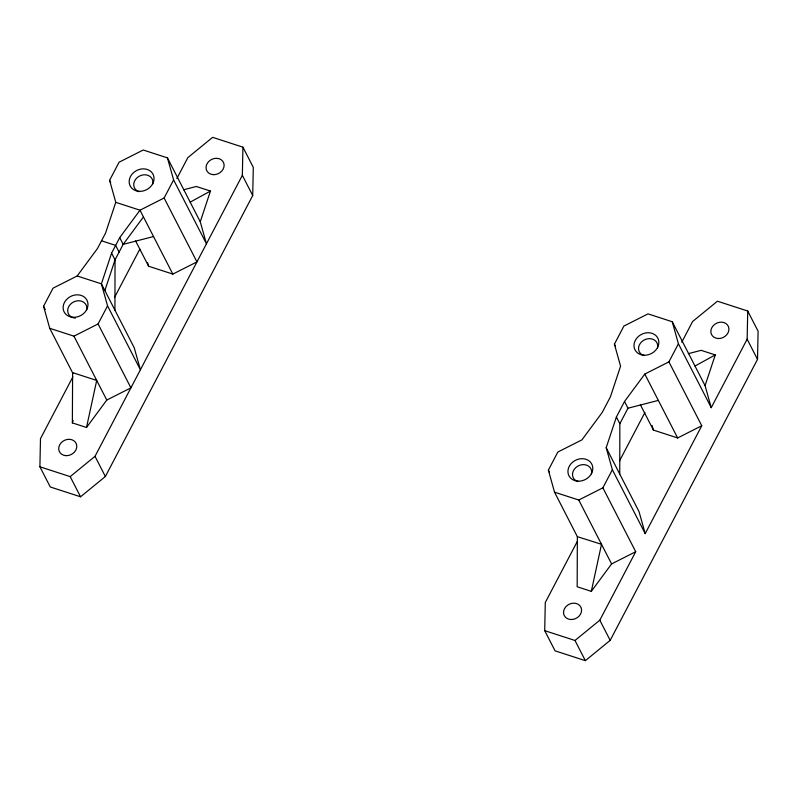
<?xml version="1.0" encoding="UTF-8"?>
<svg xmlns="http://www.w3.org/2000/svg" width="798" height="798" viewBox="0 0 798 798"><rect width="100%" height="100%" fill="white"/><g stroke="black" fill="none" stroke-linecap="round" stroke-linejoin="round"><path stroke-width="1.2" d="M114.932 310.183L115.042 259.859L111.59 253.136L119.71 237.634L139.999 210.203L164.119 198.004L173.605 179.909L167.44 157.874L143.211 150.014L119.092 162.213L109.605 180.298L115.77 202.333L105.575 233.046L97.456 248.547L77.157 275.978L53.037 288.178L43.561 306.262L49.725 328.297L72.937 373.464M619.737 474.042L619.846 423.718L616.385 416.995L624.515 401.494L644.804 374.062L668.924 361.863L678.41 343.778L672.245 321.744L648.016 313.873L623.886 326.073L614.41 344.167L620.575 366.202L610.38 396.905L602.251 412.406L581.961 439.838L557.842 452.037L548.366 470.132L554.53 492.166L577.353 536.665L577.173 586.759L591.308 591.348L611.597 563.917L635.717 551.717L602.879 487.827L612.365 469.743L606.191 447.708L616.385 416.995M72.369 422.9L72.608 372.616L96.708 380.437L86.503 427.489L72.369 422.9L73.157 420.536M176.847 178.572L187.829 157.635L212.637 137.336L242.931 147.171L253.295 167.351L252.717 195.51L105.376 476.506L80.558 496.795L50.274 486.97L39.9 466.79L40.489 438.631L72.847 376.925M39.9 466.79L70.184 476.625L95.012 456.326L242.343 175.331L242.931 147.171M681.801 342.143L692.624 321.494L717.442 301.205L747.726 311.03L758.1 331.21L757.511 359.369L610.181 640.365L585.363 660.664L555.069 650.829L544.705 630.649L545.293 602.5L577.203 541.623M678.41 343.778L711.247 407.668L747.147 339.19L747.726 311.03M591.308 591.348L601.512 544.306L577.353 536.665M111.59 253.136L101.396 283.839L107.56 305.873L140.398 369.763L134.224 347.729L101.396 283.839L77.157 275.978M104.847 290.572L115.042 259.859L123.171 244.358L143.46 216.926M173.605 179.909L206.443 243.809L200.268 221.774L210.463 191.061L196.328 186.473L183.54 189.794M711.247 407.668L705.073 385.634L715.267 354.92L701.133 350.332L688.335 353.664M49.725 328.297L73.955 336.167L98.074 323.958L107.56 305.873M114.443 297.584L139.869 249.096M619.846 423.718L627.976 408.217L658.34 400.406M619.537 460.895L644.934 412.456M544.705 630.649L574.989 640.485L599.807 620.196L635.717 551.717M612.365 469.743L645.203 533.623L701.761 425.753L668.924 361.863M86.503 427.489L106.792 400.057L130.912 387.848L98.074 323.958M190.193 202.153L210.463 191.061M694.998 366.013L715.267 354.92M135.59 240.896L148.608 266.233L172.837 274.093L196.956 261.894L164.119 198.004M640.355 404.686L653.412 430.092L677.642 437.952L701.761 425.753M554.53 492.166L578.759 500.027L602.879 487.827M153.535 236.547L123.171 244.358L119.71 237.634M115.77 202.333L139.999 210.203L172.837 274.093M101.516 240.797L115.65 245.385L119.102 252.108M747.147 339.19L757.511 359.369M672.245 321.744L705.073 385.634M644.804 374.062L677.642 437.952M614.41 344.167L615.537 346.372M624.515 401.494L627.976 408.217M606.191 447.708L639.028 511.598L645.203 533.623M578.759 500.027L611.597 563.917M548.366 470.132L549.493 472.336M599.807 620.196L610.181 640.365M574.989 640.485L585.363 660.664M242.343 175.331L252.717 195.51M167.44 157.874L200.268 221.774M109.605 180.298L110.732 182.503M73.955 336.167L106.792 400.057M43.561 306.262L45.257 309.574M95.012 456.326L105.376 476.506M70.184 476.625L80.558 496.795M652.106 425.444L653.412 430.092M147.63 262.751L148.608 266.233M643.816 355.569A9.915 8.339 -27.2 0 1 639.208 345.275A9.915 8.339 -27.2 0 1 650.899 338.741A9.915 8.339 -27.2 0 1 657.542 347.888M577.772 481.533A9.915 8.339 -27.2 0 1 573.163 471.239A9.915 8.339 -27.2 0 1 584.854 464.705A9.915 8.339 -27.2 0 1 591.498 473.862M75.341 318.113A9.915 8.339 -27.2 0 1 67.88 308.876A9.915 8.339 -27.2 0 1 79.241 300.756A9.915 8.339 -27.2 0 1 86.693 309.993M139.012 191.71A9.915 8.339 -27.2 0 1 134.413 181.415A9.915 8.339 -27.2 0 1 146.094 174.872A9.915 8.339 -27.2 0 1 152.747 184.029M718.05 338.512A9.327 7.85 -27.2 0 0 728.474 326.711A9.327 7.85 -27.2 0 0 713.133 325.803A9.327 7.85 -27.2 0 0 718.05 338.512M570.71 619.507A9.327 7.85 -27.2 0 0 581.134 607.717A9.327 7.85 -27.2 0 0 565.802 606.809A9.327 7.85 -27.2 0 0 570.71 619.507M643.886 355.2A12.828 10.793 -27.2 0 0 658.21 338.98A12.828 10.793 -27.2 0 0 637.133 337.734A12.828 10.793 -27.2 0 0 643.886 355.2M577.842 481.164A12.828 10.793 -27.2 0 0 592.166 464.945A12.828 10.793 -27.2 0 0 571.079 463.698A12.828 10.793 -27.2 0 0 577.842 481.164M73.037 317.305A12.828 10.793 -27.2 0 0 87.361 301.085A12.828 10.793 -27.2 0 0 66.274 299.829A12.828 10.793 -27.2 0 0 73.037 317.305M139.081 191.34A12.828 10.793 -27.2 0 0 153.416 175.121A12.828 10.793 -27.2 0 0 132.328 173.864A12.828 10.793 -27.2 0 0 139.081 191.34M213.246 174.642A9.327 7.85 -27.2 0 0 223.669 162.852A9.327 7.85 -27.2 0 0 208.328 161.944A9.327 7.85 -27.2 0 0 213.246 174.642M65.915 455.648A9.327 7.85 -27.2 0 0 76.329 443.858A9.327 7.85 -27.2 0 0 60.997 442.94A9.327 7.85 -27.2 0 0 65.915 455.648"/></g></svg>
